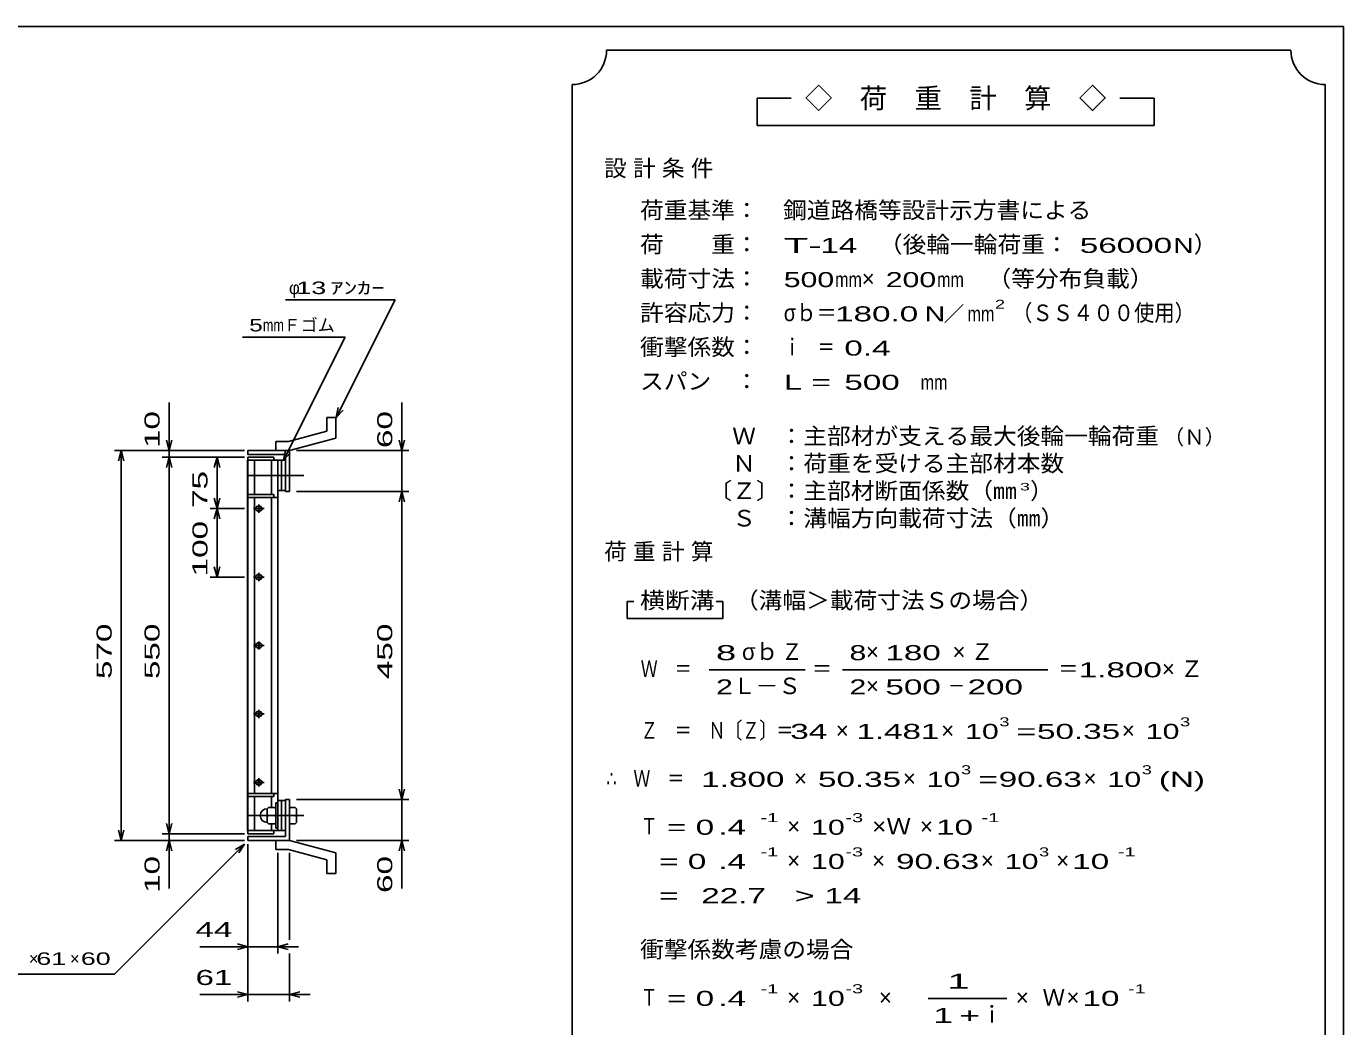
# Model space of a CAD drawing. Units: millimetres, scale not verified. Extents: x -1820 to 1731, y -1282 to 1054.
# Drawn here: x -194 to 1731, y -408 to 1054 of the extents above; entities that cross this region are included whole.
import ezdxf
from ezdxf.enums import TextEntityAlignment as Align

# ---------------------------------------------------------------- set-up
doc = ezdxf.new("R2010")
doc.units = ezdxf.units.MM
doc.header["$LTSCALE"] = 10
doc.linetypes.add('CHAIN', pattern=[18.5, 12, -1.5, 3.5, -1.5])
for name, color, linetype, lineweight in [('0_2', 150, 'Continuous', 25), ('16', 3, 'Continuous', 25), ('19', 6, 'Continuous', 25), ('22', 4, 'Continuous', 25), ('24', 2, 'Continuous', 25)]:
    doc.layers.add(name, color=color, linetype=linetype, lineweight=lineweight)
doc.styles.add('ベクトル', font='')
doc.styles.get('ベクトル').set_extended_font_data('ベクトル')

msp = doc.modelspace()

# ---------------------------------------------------------------- linework, layer by layer
at = {"layer": '0_2'}
for p, q in [((-1729, 1053.5), (1731, 1053.5)), ((1731, 1053.5), (1731, -1146.5))]:
    msp.add_line(p, q, dxfattribs=at)
at = {"layer": '16'}
for p, q in [((168, 424), (130, 424)), ((130, 424), (130, 419.5)), ((168, 419.5), (168, 424)), ((129.3, -121.5), (129.3, 419.5)), ((129.3, 419.5), (130, 419.5)), ((130, 419.5), (168, 419.5)), ((130, -121.5), (130, 419.5)), ((130, 419.5), (174, 419.5)), ((139.5, 369.5), (139.5, 419.5)), ((164.5, 369.5), (164.5, 419.5)), ((174, -121.5), (174, 419.5)), ((174, 419.5), (179, 419.5)), ((179, 375.5), (179, 419.5)), ((179, 419.5), (185, 419.5)), ((185, 375.5), (185, 419.5)), ((130, 369.5), (130, 365)), ((168, 369.5), (130, 369.5)), ((168, 365), (168, 369.5)), ((174, 375.5), (179, 375.5)), ((179, 375.5), (185, 375.5)), ((130, 365), (174, 365)), ((138, 349), (154, 349)), ((139.5, -67), (139.5, 365)), ((144, 352), (148, 352)), ((146, 343), (146, 355)), ((164.5, -67), (164.5, 365)), ((144, 346), (148, 346)), ((144, 252), (148, 252)), ((146, 243), (146, 255)), ((138, 249), (154, 249)), ((144, 246), (148, 246)), ((146, 143), (146, 155)), ((138, 149), (154, 149)), ((144, 152), (148, 152)), ((144, 146), (148, 146)), ((138, 49), (154, 49)), ((144, 52), (148, 52)), ((144, 46), (148, 46)), ((146, 43), (146, 55)), ((138, -51), (154, -51)), ((144, -48), (148, -48)), ((144, -54), (148, -54)), ((146, -57), (146, -45)), ((130, -71.5), (130, -67)), ((130, -67), (174, -67)), ((130, -71.5), (168, -71.5)), ((139.5, -121.5), (139.5, -71.5)), ((164.5, -86.5), (164.5, -71.5)), ((168, -71.5), (168, -67)), ((160, -87.5), (158, -89.5)), ((158, -109.5), (158, -89.5)), ((160, -87.5), (169, -87.5)), ((171, -89.5), (169, -87.5)), ((171, -118), (171, -81)), ((171, -81), (174, -81)), ((174, -77.5), (179, -77.5)), ((174, -118), (174, -81)), ((179, -121.5), (179, -77.5)), ((179, -77.5), (185, -77.5)), ((185, -121.5), (185, -77.5)), ((160, -99.5), (158, -97.5)), ((160, -99.5), (158, -101.5)), ((158, -109.5), (160, -111.5)), ((160, -99.5), (169, -99.5)), ((160, -111.5), (169, -111.5)), ((164.5, -121.5), (164.5, -112.5)), ((169, -99.5), (171, -97.5)), ((171, -101.5), (169, -99.5)), ((169, -111.5), (171, -109.5)), ((129.3, -121.5), (130, -121.5)), ((130, -121.5), (168, -121.5)), ((130, -126), (130, -121.5)), ((130, -121.5), (174, -121.5)), ((168, -126), (130, -126)), ((168, -121.5), (168, -126)), ((171, -118), (174, -118)), ((174, -121.5), (179, -121.5)), ((179, -121.5), (185, -121.5))]:
    msp.add_line(p, q, dxfattribs=at)
at = {"layer": '16', "linetype": 'CHAIN'}
for p, q in [((131, 397.5), (212, 397.5)), ((131, -99.5), (212, -99.5))]:
    msp.add_line(p, q, dxfattribs=at)
at = {"layer": '16'}
for centre, radius, start, end in [((144, 349), 3, 90, 270), ((146, 349), 4, 46.6, 133.4), ((148, 349), 3, 270, 90), ((146, 349), 4, 226.6, 313.4), ((144, 249), 3, 90, 270), ((146, 249), 4, 46.6, 133.4), ((148, 249), 3, 270, 90), ((146, 249), 4, 226.6, 313.4), ((144, 149), 3, 90, 270), ((146, 149), 4, 46.6, 133.4), ((146, 149), 4, 226.6, 313.4), ((148, 149), 3, 270, 90), ((144, 49), 3, 90, 270), ((146, 49), 4, 46.6, 133.4), ((146, 49), 4, 226.6, 313.4), ((148, 49), 3, 270, 90), ((144, -51), 3, 90, 270), ((146, -51), 4, 46.6, 133.4), ((146, -51), 4, 226.6, 313.4), ((148, -51), 3, 270, 90), ((158, -99.5), 10, 90, 270)]:
    msp.add_arc(centre, radius, start, end, dxfattribs=at)
at = {"layer": '19'}
for p, q in [((245.6, 482.1), (258.6, 482.1)), ((245.6, 462.1), (245.6, 482.1)), ((258.6, 452.1), (258.6, 482.1)), ((245.6, 462.1), (189.3, 447)), ((171, 447), (189.3, 447)), ((171, 434), (171, 447)), ((191, 434), (258.6, 452.1)), ((130, 428), (130, 434)), ((130, 434), (191, 434)), ((185, 428), (130, 428)), ((171, 434), (191, 434)), ((185, 374), (185, 428)), ((191, 434), (191, 374)), ((191, 374), (185, 374)), ((191, -76), (185, -76)), ((185, -76), (185, -130)), ((191, -136), (191, -76)), ((199, -87.5), (191, -87.5)), ((191, -87.5), (191, -111.5)), ((201, -89.5), (199, -87.5)), ((201, -109.5), (201, -89.5)), ((191, -99.5), (199, -99.5)), ((191, -111.5), (199, -111.5)), ((201, -97.5), (199, -99.5)), ((199, -99.5), (201, -101.5)), ((199, -111.5), (201, -109.5)), ((130, -130), (130, -136)), ((185, -130), (130, -130)), ((130, -136), (191, -136)), ((171, -136), (191, -136)), ((171, -149), (171, -136)), ((171, -149), (189.3, -149)), ((245.6, -164.1), (189.3, -149)), ((191, -136), (258.6, -154.1)), ((245.6, -184.1), (245.6, -164.1)), ((258.6, -184.1), (258.6, -154.1)), ((245.6, -184.1), (258.6, -184.1))]:
    msp.add_line(p, q, dxfattribs=at)
at = {"layer": '22'}
for p, q in [((185, 654), (345, 654)), ((259, 482), (345, 654)), ((122, 599.5), (272, 599.5)), ((182, 419.5), (272, 599.5)), ((15, 434), (15, 504)), ((355, 434), (355, 504)), ((259, 482), (262, 496.6)), ((259, 482), (269, 493)), ((15, 434), (11, 449)), ((19, 449), (15, 434)), ((355, 434), (351, 449)), ((355, 434), (359, 449)), ((-65, 434), (125, 434)), ((-59, 419), (-55, 434)), ((-51, 419), (-55, 434)), ((-55, -136), (-55, 434)), ((125, 434), (5, 434)), ((5, 424), (125, 424)), ((11, 409), (15, 424)), ((15, 434), (15, 424)), ((19, 409), (15, 424)), ((15, -126), (15, 424)), ((125, 424), (75, 424)), ((85, 424), (81, 409)), ((89, 409), (85, 424)), ((85, 424), (85, 349)), ((182, 419.5), (185, 434.1)), ((182, 419.5), (192, 430.5)), ((201, 434), (365, 434)), ((355, 374), (355, 434)), ((201, 374), (365, 374)), ((351, 359), (355, 374)), ((359, 359), (355, 374)), ((355, -76), (355, 374)), ((75, 349), (125, 349)), ((85, 349), (81, 364)), ((85, 349), (81, 334)), ((89, 364), (85, 349)), ((89, 334), (85, 349)), ((85, 349), (85, 249)), ((85, 249), (81, 264)), ((89, 264), (85, 249)), ((75, 249), (125, 249)), ((201, -76), (365, -76)), ((355, -76), (351, -61)), ((355, -76), (359, -61)), ((355, -136), (355, -76)), ((15, -126), (11, -111)), ((15, -126), (19, -111)), ((-55, -136), (-59, -121)), ((-55, -136), (-51, -121)), ((5, -126), (125, -126)), ((15, -136), (15, -126)), ((-65, -136), (125, -136)), ((-65, -331), (125, -141)), ((5, -136), (125, -136)), ((11, -151), (15, -136)), ((19, -151), (15, -136)), ((15, -206), (15, -136)), ((112, -149), (125, -141)), ((117, -154), (125, -141)), ((130, -301), (130, -141)), ((130, -371), (130, -141)), ((201, -136), (365, -136)), ((351, -151), (355, -136)), ((359, -151), (355, -136)), ((355, -206), (355, -136)), ((174, -301), (174, -154)), ((191, -281), (191, -154)), ((130, -291), (115, -287)), ((174, -291), (189, -287)), ((60, -291), (130, -291)), ((115, -295), (130, -291)), ((130, -291), (174, -291)), ((189, -295), (174, -291)), ((174, -291), (204, -291)), ((191, -371), (191, -301)), ((-265, -331), (-65, -331)), ((60, -361), (130, -361)), ((130, -361), (115, -357)), ((115, -365), (130, -361)), ((130, -361), (191, -361)), ((191, -361), (206, -357)), ((206, -365), (191, -361)), ((191, -361), (221, -361))]:
    msp.add_line(p, q, dxfattribs=at)
at = {"layer": '24', "color": 4}
for p, q in [((1654, 1018.5), (654, 1018.5)), ((604, 968.5), (604, -581.5)), ((1704, -581.5), (1704, 968.5)), ((924, 948.5), (874, 948.5)), ((874, 948.5), (874, 908.5)), ((1454, 948.5), (1404, 948.5)), ((1454, 908.5), (1454, 948.5)), ((874, 908.5), (1454, 908.5)), ((694, 213.5), (684, 213.5)), ((684, 213.5), (684, 188.5)), ((824, 213.5), (814, 213.5)), ((824, 188.5), (824, 213.5)), ((684, 188.5), (824, 188.5)), ((804, 113.5), (944, 113.5)), ((999, 113.5), (1299, 113.5)), ((1124, -366.5), (1239, -366.5))]:
    msp.add_line(p, q, dxfattribs=at)
for centre, start, end in [((604, 1018.5), 270, 0), ((1704, 1018.5), 180, 270)]:
    msp.add_arc(centre, 50, start, end, dxfattribs=at)

# ---------------------------------------------------------------- texts
at = {"layer": '22', "color": 2, "style": 'ベクトル'}
for s, height, p in [('φ', 18.3, (190, 671.5)), ('Ｆゴム', 18.33, (182, 617)), ('×', 18.3, (-190, -308.5)), ('×', 18.3, (-130, -308.5))]:
    msp.add_text(s, height=height, dxfattribs=at).set_placement(p, align=Align.MIDDLE_LEFT)
for s, height, width, p in [(' 13 ', 18.33, 1.6, (190, 671.5)), ('ｱﾝｶｰ', 18.33, 1.6, (250, 671.5)), ('5', 18.3, 1.45, (132, 617)), ('mm', 18.33, 0.75, (152, 617)), (' 44 ', 21.99, 1.65, (40, -266)), (' 61 ', 18.33, 1.6, (-190, -308.5)), (' 60 ', 18.33, 1.6, (-125, -308.5)), (' 61 ', 21.99, 1.65, (40, -336))]:
    msp.add_text(s, height=height, dxfattribs=dict(at, width=width)).set_placement(p, align=Align.MIDDLE_LEFT)
at = {"layer": '22', "color": 2, "style": 'ベクトル', "width": 1.65}
for s, p in [(' 10 ', (-10, 424)), (' 60 ', (330, 424)), (' 75 ', (60, 336.5)), (' 100 ', (60, 236.5)), (' 570 ', (-80, 86.5)), (' 550 ', (-10, 86.5)), (' 450 ', (330, 86.5)), (' 10 ', (-10, -226)), (' 60 ', (330, -226))]:
    msp.add_text(s, height=21.99, rotation=90, dxfattribs=at).set_placement(p, align=Align.MIDDLE_LEFT)
at = {"layer": '24', "style": 'ベクトル'}
for s, height, p in [('◇\u3000荷\u3000重\u3000計\u3000算\u3000◇', 29.33, (944, 948.5)), ('）', 24.2, (1512, 735)), ('×', 24.2, (1027, 685)), ('／', 22, (1146.5, 633.5)), ('（Ｎ）', 21.99, (1468, 453.5)), ('）', 24.2, (1273, 375)), ('σｂ', 24.19, (852, 140)), ('×', 24.2, (1033, 140)), ('Ｌ－Ｓ', 24.19, (839, 90)), ('×', 24.2, (1033, 90)), ('×', 24.2, (989, 25)), ('×', 24.2, (1143, 25)), ('×', 24.2, (1407, 25)), ('×', 24.2, (928, -45)), ('×', 24.2, (1087, -45)), ('×', 24.2, (1351, -45)), ('×', 24.2, (918, -115)), ('×', 24.2, (1112, -115)), ('×', 24.2, (918, -165)), ('×', 24.2, (1042, -165)), ('×', 24.2, (1201, -165)), ('×', 24.2, (1311, -165)), ('×', 24.2, (918, -365)), ('×', 24.2, (1052, -365)), ('×', 24.2, (1252, -365)), ('Ｗ', 24.2, (1291, -365)), ('×', 24.2, (1326, -365)), ('ｉ', 24.2, (1200.5, -390))]:
    msp.add_text(s, height=height, dxfattribs=at).set_placement(p, align=Align.MIDDLE_LEFT)
for s, height, width, p in [('荷重基準：\u3000', 24.19, 1.05, (703, 785)), ('鋼道路橋等設計示方書による', 24.19, 1.05, (912, 785)), ('荷\u3000\u3000重：\u3000', 24.19, 1.05, (703, 735)), ('（後輪一輪荷重：', 24.19, 1.05, (1052, 735)), ('T-', 21.99, 2, (913, 733.5)), (' 14 ', 21.99, 1.65, (953, 733.5)), (' 56000', 21.99, 1.65, (1332, 733.5)), ('N', 22, 1.4, (1482, 733.5)), ('載荷寸法：\u3000', 24.19, 1.05, (703, 685)), ('500', 21.99, 1.5, (913, 683.5)), ('200', 21.99, 1.5, (1062, 683.5)), ('\u3000（等分布負載）', 24.19, 1.05, (1176, 685)), ('mm', 21.99, 0.8, (988, 683.5)), ('mm', 21.99, 0.8, (1137, 683.5)), ('許容応力：\u3000', 24.19, 1.05, (703, 635)), ('σｂ＝', 24.19, 0.9, (913, 635)), ('180.0', 21.99, 1.65, (988, 633.5)), ('N', 22, 1.4, (1119, 633.5)), ('mm', 21.99, 0.8, (1181.5, 633.5)), ('2', 13.2, 1.5, (1221.5, 647.5)), ('（ＳＳ４００使用）', 24.19, 0.9, (1246.5, 635)), ('衝撃係数：\u3000', 24.19, 1.05, (703, 585)), ('ｉ\u3000＝', 24.19, 0.75, (913, 585)), (' 0.4', 21.99, 1.65, (988, 583.5)), ('スパン\u3000：\u3000', 24.19, 1.05, (703, 535)), ('L =', 21.99, 1.65, (913, 533.5)), (' 500 ', 21.99, 1.65, (988, 533.5)), ('mm', 21.99, 0.8, (1113, 533.5)), ('\u3000Ｗ\u3000：主部材が支える最大後輪一輪荷重', 24.19, 1.05, (803, 455)), ('\u3000Ｎ\u3000：荷重を受ける主部材本数', 24.19, 1.05, (803, 415)), ('〔Ｚ〕：主部材断面係数（㎜', 24.19, 1.05, (803, 375)), ('3', 11, 1.8, (1258, 381)), ('\u3000Ｓ\u3000：溝幅方向載荷寸法（㎜）', 24.19, 1.05, (803, 335)), ('\u3000（溝幅＞載荷寸法Ｓの場合）', 24.19, 1.05, (807, 215)), ('横断溝', 24.19, 1.1, (703, 215)), ('8', 22, 1.8, (814, 138.5)), ('Ｚ', 24.2, 0.9, (910, 140)), ('8', 22, 1.5, (1009, 138.5)), (' 180 ', 21.99, 1.65, (1048, 138.5)), ('Ｗ\u3000＝', 24.19, 0.75, (704, 115)), ('＝', 24.2, 0.9, (954, 115)), ('＝', 24.2, 0.9, (1314, 115)), ('1.800', 21.99, 1.65, (1344, 113.5)), ('2', 22, 1.5, (814, 88.5)), ('2', 22, 1.5, (1009, 88.5)), (' 500 ', 21.99, 1.65, (1048, 88.5)), (' 200 ', 21.99, 1.65, (1168, 88.5)), ('－', 24.2, 0.75, (1153, 90)), ('Ｚ\u3000＝\u3000Ｎ〔Ｚ〕＝', 24.19, 0.75, (704, 25)), ('3', 13.2, 1.5, (1228, 37.5)), ('3', 13.2, 1.5, (1492, 37.5)), (' 34 ', 21.99, 1.65, (909, 23.5)), ('1.481', 21.99, 1.65, (1019, 23.5)), ('10', 21.99, 1.5, (1178, 23.5)), ('=', 22, 1.7, (1253, 23.5)), ('50.35', 21.99, 1.65, (1283, 23.5)), ('10', 21.99, 1.5, (1442, 23.5)), ('∴\u3000Ｗ\u3000＝', 24.19, 0.75, (654, -45)), (' 1.800', 21.99, 1.65, (779, -46.5)), ('50.35', 21.99, 1.65, (963, -46.5)), ('10', 21.99, 1.5, (1122, -46.5)), ('3', 13.2, 1.5, (1172, -32.5)), ('90.63', 21.99, 1.65, (1227, -46.5)), ('10', 21.99, 1.5, (1386, -46.5)), ('3', 13.2, 1.5, (1436, -32.5)), ('(N)', 21.99, 1.65, (1461, -46.5)), ('=', 22, 1.7, (1197, -46.5)), ('-1', 13.2, 1.65, (879, -102.5)), ('-3', 13.2, 1.65, (1003, -102.5)), ('-1', 13.2, 1.65, (1202, -102.5)), ('Ｔ', 24.2, 0.75, (704, -115)), (' = 0', 21.99, 1.65, (729, -116.5)), (' .4 ', 21.99, 1.65, (804, -116.5)), ('10', 21.99, 1.5, (953, -116.5)), ('×Ｗ', 24.19, 1.1, (1042, -115)), (' 10 ', 21.99, 1.65, (1122, -116.5)), ('-1', 13.2, 1.65, (879, -152.5)), ('-3', 13.2, 1.65, (1003, -152.5)), ('3', 13.2, 1.5, (1286, -152.5)), ('-1', 13.2, 1.65, (1401, -152.5)), ('  = 0', 21.99, 1.65, (704, -166.5)), (' .4 ', 21.99, 1.65, (804, -166.5)), ('10', 21.99, 1.5, (953, -166.5)), ('90.63', 21.99, 1.65, (1077, -166.5)), ('10', 21.99, 1.5, (1236, -166.5)), (' 10 ', 21.99, 1.65, (1321, -166.5)), (' 22.7', 21.99, 1.65, (779, -216.5)), ('>', 22, 1.7, (929, -216.5)), (' 14 ', 21.99, 1.65, (959, -216.5)), ('  =', 21.99, 1.65, (704, -216.5)), ('衝撃係数考慮の場合', 24.19, 1.05, (703, -295)), ('-1', 13.2, 1.65, (879, -352.5)), ('-3', 13.2, 1.65, (1003, -352.5)), ('-1', 13.2, 1.65, (1416, -352.5)), ('Ｔ', 24.2, 0.75, (704, -365)), (' = 0', 21.99, 1.65, (729, -366.5)), (' .4 ', 21.99, 1.65, (804, -366.5)), ('10', 21.99, 1.5, (953, -366.5)), (' 10 ', 21.99, 1.65, (1336, -366.5))]:
    msp.add_text(s, height=height, dxfattribs=dict(at, width=width)).set_placement(p, align=Align.MIDDLE_LEFT)
at = {"layer": '24', "attachment_point": 4, "style": 'ベクトル'}
for s, insert, char_height in [('\\T1.28;設計条件', (650.5, 845), 24.19), ('\\T1.28;荷重計算', (650.5, 285), 24.19), ('\\T1.42;×Ｚ', (1159.5, 140), 24.19), ('\\T1.42;×Ｚ', (1465.5, 115), 24.19), ('\\T1.25;\\W2;\\~1\\~', (1131.5, -341.5), 21.99), ('\\T1.33;\\W1.75;1+', (1131.5, -391.5), 21.99)]:
    msp.add_mtext(s, dxfattribs=dict(at, insert=insert, char_height=char_height))

doc.saveas('drawing.dxf')
